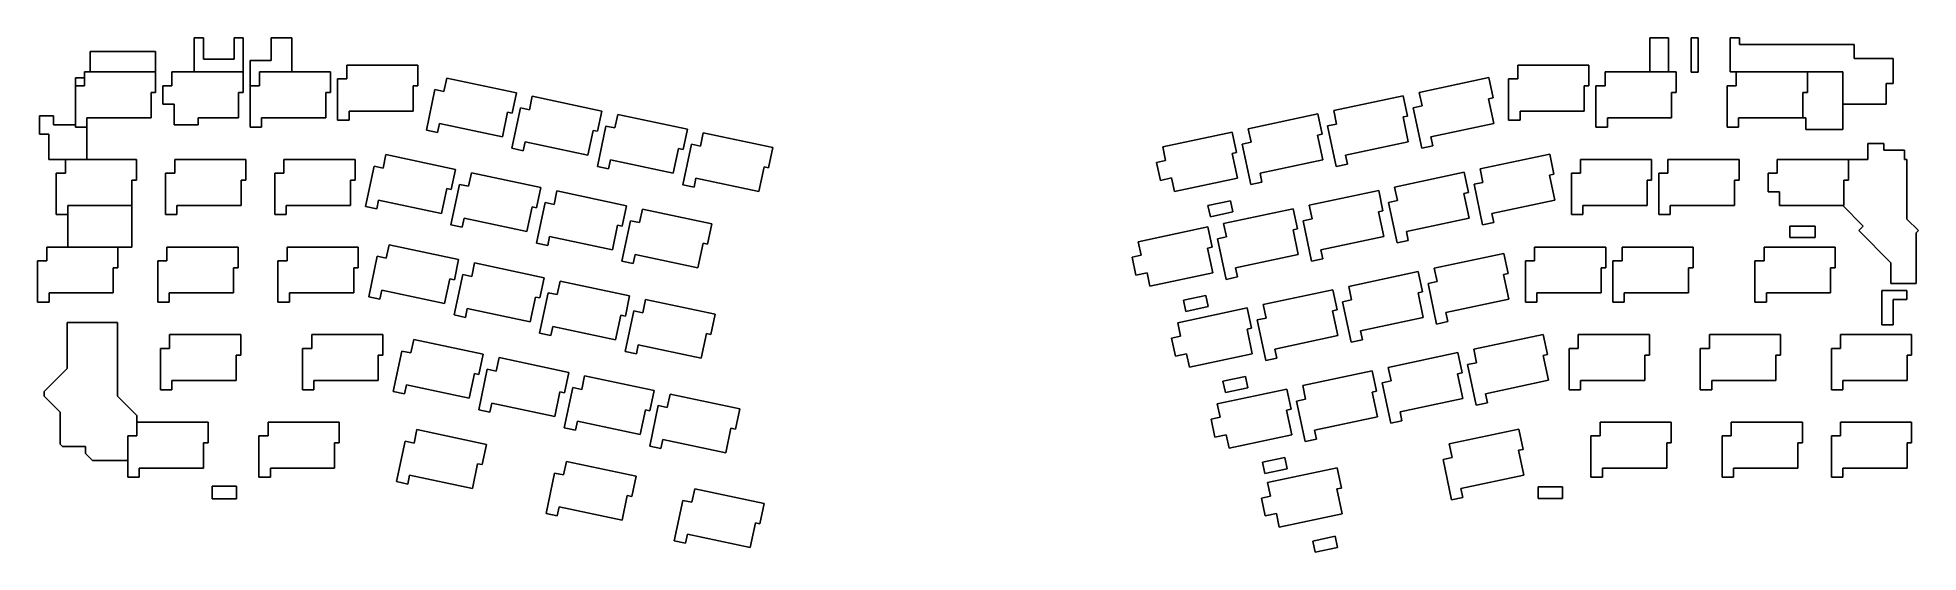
# Model space of a CAD drawing. Extents: x 16 to 426, y -127 to -15.
import ezdxf

# ---------------------------------------------------------------- set-up
doc = ezdxf.new("R2010")
doc.units = 0
doc.layers.add('BLACK', color=7, linetype='CONTINUOUS')

msp = doc.modelspace()

# ---------------------------------------------------------------- linework, layer by layer
at = {"layer": 'BLACK', "linetype": 'CONTINUOUS'}
for p, q in [((51.7, -15), (49.7, -15)), ((49.7, -15), (49.7, -22.47)), ((51.7, -19.7), (51.7, -15)), ((60.34, -15), (58.4, -15)), ((58.4, -15), (58.4, -19.7)), ((60.34, -22.47), (60.34, -15)), ((71, -15), (66.5, -15)), ((66.5, -20), (66.5, -15)), ((71, -22.47), (71, -15)), ((371, -15), (367, -15)), ((367, -22.47), (367, -15)), ((371, -22.47), (371, -15)), ((376, -15), (376, -22.5)), ((377.5, -15), (376, -15)), ((377.5, -22.5), (377.5, -15)), ((384.5, -15), (384.5, -22.47)), ((384.5, -15), (386.5, -15)), ((386.5, -15), (386.5, -16.5)), ((41.29, -18), (27, -18)), ((27, -18), (27, -22.47)), ((41.29, -22.47), (41.29, -18)), ((51.7, -19.7), (58.4, -19.7)), ((61.89, -25.47), (61.89, -20)), ((61.89, -20), (66.5, -20)), ((386.5, -16.5), (411.5, -16.5)), ((411.5, -16.5), (411.5, -19.5)), ((411.5, -19.5), (420, -19.5)), ((420, -19.5), (420, -25)), ((23.79, -23.75), (23.79, -25.47)), ((25.79, -23.75), (23.79, -23.75)), ((25.79, -22.47), (25.79, -25.47)), ((41.29, -22.47), (25.79, -22.47)), ((41.29, -26.97), (41.29, -22.47)), ((60.34, -22.47), (44.84, -22.47)), ((44.84, -22.47), (44.84, -25.47)), ((60.34, -26.97), (60.34, -22.47)), ((79.39, -22.47), (63.89, -22.47)), ((63.89, -22.47), (63.89, -25.47)), ((79.39, -26.97), (79.39, -22.47)), ((82.94, -23.9696), (80.94, -23.9696)), ((80.94, -23.9696), (80.94, -32.9696)), ((82.94, -20.9696), (82.94, -23.9696)), ((98.44, -20.9696), (82.94, -20.9696)), ((98.44, -25.4696), (98.44, -20.9696)), ((104.753, -23.7951), (104.13, -26.7295)), ((119.915, -27.0177), (104.753, -23.7951)), ((331.86, -23.6904), (316.699, -26.913)), ((332.796, -28.092), (331.86, -23.6904)), ((338.174, -23.9696), (336.174, -23.9696)), ((336.174, -23.9696), (336.174, -32.9696)), ((338.174, -20.9696), (338.174, -23.9696)), ((353.674, -20.9696), (338.174, -20.9696)), ((353.674, -25.4696), (353.674, -20.9696)), ((357.224, -22.47), (357.224, -25.47)), ((372.724, -22.47), (357.224, -22.47)), ((372.724, -26.97), (372.724, -22.47)), ((376, -22.5), (377.5, -22.5)), ((384.5, -22.47), (385.799, -22.47)), ((385.799, -22.47), (385.799, -25.47)), ((401.299, -22.47), (385.799, -22.47)), ((401.299, -22.47), (409, -22.47)), ((401.299, -26.97), (401.299, -22.47)), ((409, -35), (409, -22.47)), ((23.79, -25.47), (23.79, -34.47)), ((25.79, -25.47), (23.79, -25.47)), ((40.29, -26.97), (41.29, -26.97)), ((40.29, -32.47), (40.29, -26.97)), ((44.84, -25.47), (42.84, -25.47)), ((42.84, -25.47), (42.84, -29.47)), ((59.34, -32.47), (59.34, -26.97)), ((59.34, -26.97), (60.34, -26.97)), ((61.89, -25.47), (61.89, -34.47)), ((63.89, -25.47), (61.89, -25.47)), ((78.39, -26.97), (79.39, -26.97)), ((78.39, -32.47), (78.39, -26.97)), ((97.44, -25.4696), (98.44, -25.4696)), ((97.44, -30.9696), (97.44, -25.4696)), ((102.173, -26.3137), (100.302, -35.117)), ((104.13, -26.7295), (102.173, -26.3137)), ((118.979, -31.4193), (119.915, -27.0177)), ((123.387, -27.7558), (122.763, -30.6902)), ((138.548, -30.9784), (123.387, -27.7558)), ((313.226, -27.6511), (298.065, -30.8737)), ((314.162, -32.0528), (313.226, -27.6511)), ((316.699, -26.913), (317.323, -29.8474)), ((331.818, -28.2999), (332.796, -28.092)), ((332.961, -33.6798), (331.818, -28.2999)), ((352.674, -25.4696), (353.674, -25.4696)), ((352.674, -30.9696), (352.674, -25.4696)), ((355.224, -25.47), (355.224, -34.47)), ((357.224, -25.47), (355.224, -25.47)), ((371.724, -26.97), (372.724, -26.97)), ((371.724, -32.47), (371.724, -26.97)), ((383.799, -25.47), (383.799, -34.47)), ((385.799, -25.47), (383.799, -25.47)), ((400.299, -26.97), (401.299, -26.97)), ((400.299, -32.47), (400.299, -26.97)), ((420, -25), (418.5, -25)), ((418.5, -25), (418.5, -29.5)), ((16, -32), (19, -32)), ((16, -36), (16, -32)), ((19, -32), (19, -34)), ((26.29, -34.47), (26.29, -32.47)), ((26.29, -32.47), (40.29, -32.47)), ((42.84, -29.47), (45.34, -29.47)), ((45.34, -29.47), (45.34, -33.97)), ((50.59, -33.97), (50.59, -32.47)), ((59.34, -32.47), (50.59, -32.47)), ((64.39, -32.47), (78.39, -32.47)), ((64.39, -34.47), (64.39, -32.47)), ((83.44, -30.9696), (97.44, -30.9696)), ((83.44, -32.9696), (83.44, -30.9696)), ((116.857, -36.5912), (118.001, -31.2114)), ((118.001, -31.2114), (118.979, -31.4193)), ((120.807, -30.2744), (118.936, -39.0777)), ((122.763, -30.6902), (120.807, -30.2744)), ((137.613, -35.3801), (138.548, -30.9784)), ((142.021, -31.7165), (141.397, -34.6509)), ((157.182, -34.9391), (142.021, -31.7165)), ((294.593, -31.6118), (279.431, -34.8344)), ((295.528, -36.0135), (294.593, -31.6118)), ((298.065, -30.8737), (298.689, -33.8082)), ((313.184, -32.2607), (314.162, -32.0528)), ((314.327, -37.6405), (313.184, -32.2607)), ((317.323, -29.8474), (315.366, -30.2633)), ((315.366, -30.2633), (317.237, -39.0666)), ((338.674, -32.9696), (338.674, -30.9696)), ((338.674, -30.9696), (352.674, -30.9696)), ((357.724, -32.47), (371.724, -32.47)), ((357.724, -34.47), (357.724, -32.47)), ((386.299, -34.47), (386.299, -32.47)), ((386.299, -32.47), (400.299, -32.47)), ((400.299, -32.47), (401, -32.47)), ((401, -32.47), (401, -35)), ((418.5, -29.5), (409, -29.5)), ((18, -36), (16, -36)), ((18, -41.52), (18, -36)), ((19, -34), (23.79, -34)), ((23.79, -34.47), (26.29, -34.47)), ((26.29, -34.47), (26.29, -41.52)), ((45.34, -33.97), (50.59, -33.97)), ((61.89, -34.47), (64.39, -34.47)), ((80.94, -32.9696), (83.44, -32.9696)), ((100.302, -35.117), (102.747, -35.6368)), ((102.747, -35.6368), (103.163, -33.6805)), ((103.163, -33.6805), (116.857, -36.5912)), ((135.491, -40.552), (136.634, -35.1722)), ((136.634, -35.1722), (137.613, -35.3801)), ((139.441, -34.2351), (137.569, -43.0384)), ((141.397, -34.6509), (139.441, -34.2351)), ((156.246, -39.3408), (157.182, -34.9391)), ((160.654, -35.6772), (160.031, -38.6116)), ((175.816, -38.8998), (160.654, -35.6772)), ((275.959, -35.5725), (260.798, -38.7952)), ((276.895, -39.9742), (275.959, -35.5725)), ((279.431, -34.8344), (280.055, -37.7689)), ((294.55, -36.2214), (295.528, -36.0135)), ((295.694, -41.6012), (294.55, -36.2214)), ((298.689, -33.8082), (296.732, -34.224)), ((296.732, -34.224), (298.604, -43.0273)), ((319.267, -36.5905), (332.961, -33.6798)), ((319.683, -38.5468), (319.267, -36.5905)), ((336.174, -32.9696), (338.674, -32.9696)), ((355.224, -34.47), (357.724, -34.47)), ((383.799, -34.47), (386.299, -34.47)), ((401, -35), (409, -35)), ((91.4756, -40.4484), (90.8518, -43.3828)), ((106.637, -43.671), (91.4756, -40.4484)), ((118.936, -39.0777), (121.381, -39.5975)), ((121.381, -39.5975), (121.797, -37.6412)), ((121.797, -37.6412), (135.491, -40.552)), ((154.125, -44.5127), (155.268, -39.1329)), ((155.268, -39.1329), (156.246, -39.3408)), ((158.074, -38.1958), (156.203, -46.9992)), ((160.031, -38.6116), (158.074, -38.1958)), ((174.88, -43.3015), (175.816, -38.8998)), ((260.798, -38.7952), (261.421, -41.7296)), ((275.916, -40.1821), (276.895, -39.9742)), ((277.06, -45.5619), (275.916, -40.1821)), ((280.055, -37.7689), (278.099, -38.1847)), ((278.099, -38.1847), (279.97, -46.988)), ((300.633, -40.5512), (314.327, -37.6405)), ((301.049, -42.5075), (300.633, -40.5512)), ((317.237, -39.0666), (319.683, -38.5468)), ((345.138, -40.3438), (329.976, -43.5664)), ((346.073, -44.7454), (345.138, -40.3438)), ((414.5, -38), (418, -38)), ((414.5, -41.52), (414.5, -38)), ((418, -38), (418, -39.5)), ((418, -39.5), (422.5, -39.5)), ((422.5, -39.5), (422.5, -41.5)), ((21.6275, -41.52), (18, -41.52)), ((21.6275, -44.52), (19.6275, -44.52)), ((19.6275, -44.52), (19.6275, -53.52)), ((37.1275, -41.52), (21.6275, -41.52)), ((21.6275, -41.52), (21.6275, -44.52)), ((37.1275, -46.02), (37.1275, -41.52)), ((45.44, -44.52), (43.44, -44.52)), ((43.44, -44.52), (43.44, -53.52)), ((60.94, -41.52), (45.44, -41.52)), ((45.44, -41.52), (45.44, -44.52)), ((60.94, -46.02), (60.94, -41.52)), ((67.25, -44.52), (67.25, -53.52)), ((69.25, -44.52), (67.25, -44.52)), ((69.25, -41.52), (69.25, -44.52)), ((84.75, -41.52), (69.25, -41.52)), ((84.75, -46.02), (84.75, -41.52)), ((88.8956, -42.967), (87.0243, -51.7703)), ((90.8518, -43.3828), (88.8956, -42.967)), ((105.701, -48.0727), (106.637, -43.671)), ((110.109, -44.4091), (109.486, -47.3436)), ((125.271, -47.6318), (110.109, -44.4091)), ((137.569, -43.0384), (140.015, -43.5582)), ((140.015, -43.5582), (140.431, -41.6019)), ((140.431, -41.6019), (154.125, -44.5127)), ((172.758, -48.4734), (173.902, -43.0936)), ((173.902, -43.0936), (174.88, -43.3015)), ((261.421, -41.7296), (259.465, -42.1454)), ((259.465, -42.1454), (260.297, -46.058)), ((282, -44.512), (295.694, -41.6012)), ((282.415, -46.4683), (282, -44.512)), ((298.604, -43.0273), (301.049, -42.5075)), ((326.504, -44.3045), (311.343, -47.5271)), ((327.439, -48.7061), (326.504, -44.3045)), ((329.976, -43.5664), (330.6, -46.5008)), ((345.095, -44.9533), (346.073, -44.7454)), ((346.239, -50.3331), (345.095, -44.9533)), ((349.864, -44.52), (349.864, -53.52)), ((351.864, -44.52), (349.864, -44.52)), ((351.864, -41.52), (351.864, -44.52)), ((367.364, -41.52), (351.864, -41.52)), ((367.364, -46.02), (367.364, -41.52)), ((370.914, -44.52), (368.914, -44.52)), ((368.914, -44.52), (368.914, -53.52)), ((370.914, -41.52), (370.914, -44.52)), ((386.414, -41.52), (370.914, -41.52)), ((386.414, -46.02), (386.414, -41.52)), ((394.734, -44.52), (392.734, -44.52)), ((392.734, -44.52), (392.734, -48.52)), ((410.234, -41.52), (394.734, -41.52)), ((394.734, -41.52), (394.734, -44.52)), ((410.234, -41.52), (414.5, -41.52)), ((410.234, -46.02), (410.234, -41.52)), ((422.5, -41.5), (423, -41.5)), ((423, -41.5), (423, -54.5)), ((36.1275, -51.52), (36.1275, -46.02)), ((36.1275, -46.02), (37.1275, -46.02)), ((59.94, -51.52), (59.94, -46.02)), ((59.94, -46.02), (60.94, -46.02)), ((83.75, -51.52), (83.75, -46.02)), ((83.75, -46.02), (84.75, -46.02)), ((103.58, -53.2446), (104.723, -47.8648)), ((104.723, -47.8648), (105.701, -48.0727)), ((107.529, -46.9277), (105.658, -55.7311)), ((109.486, -47.3436), (107.529, -46.9277)), ((124.335, -52.0334), (125.271, -47.6318)), ((128.743, -48.3698), (128.119, -51.3043)), ((143.904, -51.5925), (128.743, -48.3698)), ((156.203, -46.9992), (158.649, -47.5189)), ((158.649, -47.5189), (159.064, -45.5626)), ((159.064, -45.5626), (172.758, -48.4734)), ((260.297, -46.058), (262.742, -45.5382)), ((262.742, -45.5382), (263.366, -48.4727)), ((263.366, -48.4727), (277.06, -45.5619)), ((279.97, -46.988), (282.415, -46.4683)), ((307.87, -48.2652), (292.709, -51.4878)), ((308.806, -52.6669), (307.87, -48.2652)), ((311.343, -47.5271), (311.966, -50.4615)), ((326.461, -48.914), (327.439, -48.7061)), ((327.605, -54.2939), (326.461, -48.914)), ((330.6, -46.5008), (328.644, -46.9167)), ((328.644, -46.9167), (330.515, -55.72)), ((366.364, -51.52), (366.364, -46.02)), ((366.364, -46.02), (367.364, -46.02)), ((385.414, -51.52), (385.414, -46.02)), ((385.414, -46.02), (386.414, -46.02)), ((392.734, -48.52), (395.234, -48.52)), ((395.234, -48.52), (395.234, -51.52)), ((409.234, -51.52), (409.234, -46.02)), ((409.234, -46.02), (410.234, -46.02)), ((22.1275, -51.52), (36.1275, -51.52)), ((22.1275, -53.52), (22.1275, -51.52)), ((36.1275, -51.52), (36.1275, -60.57)), ((45.94, -51.52), (59.94, -51.52)), ((45.94, -53.52), (45.94, -51.52)), ((69.75, -51.52), (83.75, -51.52)), ((69.75, -53.52), (69.75, -51.52)), ((87.0243, -51.7703), (89.4697, -52.2901)), ((89.4697, -52.2901), (89.8855, -50.3338)), ((89.8855, -50.3338), (103.58, -53.2446)), ((122.213, -57.2053), (123.357, -51.8255)), ((123.357, -51.8255), (124.335, -52.0334)), ((126.163, -50.8885), (124.292, -59.6918)), ((128.119, -51.3043), (126.163, -50.8885)), ((142.969, -55.9941), (143.904, -51.5925)), ((147.377, -52.3306), (146.753, -55.265)), ((162.538, -55.5532), (147.377, -52.3306)), ((270.659, -51.5229), (275.55, -50.4834)), ((271.179, -53.9683), (270.659, -51.5229)), ((276.07, -52.9287), (271.179, -53.9683)), ((289.236, -52.2259), (274.075, -55.4485)), ((275.55, -50.4834), (276.07, -52.9287)), ((290.172, -56.6276), (289.236, -52.2259)), ((292.709, -51.4878), (293.333, -54.4223)), ((307.828, -52.8748), (308.806, -52.6669)), ((308.971, -58.2546), (307.828, -52.8748)), ((311.966, -50.4615), (310.01, -50.8774)), ((310.01, -50.8774), (311.881, -59.6807)), ((332.544, -53.2439), (346.239, -50.3331)), ((332.96, -55.2002), (332.544, -53.2439)), ((352.364, -53.52), (352.364, -51.52)), ((352.364, -51.52), (366.364, -51.52)), ((371.414, -51.52), (385.414, -51.52)), ((371.414, -53.52), (371.414, -51.52)), ((395.234, -51.52), (409.234, -51.52)), ((413.5, -56), (409.02, -51.52)), ((19.6275, -53.52), (22.1275, -53.52)), ((22.1275, -53.52), (22.1275, -60.57)), ((43.44, -53.52), (45.94, -53.52)), ((67.25, -53.52), (69.75, -53.52)), ((105.658, -55.7311), (108.103, -56.2508)), ((108.103, -56.2508), (108.519, -54.2946)), ((108.519, -54.2946), (122.213, -57.2053)), ((140.847, -61.166), (141.991, -55.7862)), ((141.991, -55.7862), (142.969, -55.9941)), ((144.797, -54.8492), (142.925, -63.6525)), ((146.753, -55.265), (144.797, -54.8492)), ((161.602, -59.9549), (162.538, -55.5532)), ((270.603, -56.1866), (255.441, -59.4093)), ((271.538, -60.5883), (270.603, -56.1866)), ((274.075, -55.4485), (274.699, -58.383)), ((289.194, -56.8355), (290.172, -56.6276)), ((290.337, -62.2153), (289.194, -56.8355)), ((293.333, -54.4223), (291.376, -54.8381)), ((291.376, -54.8381), (293.247, -63.6414)), ((313.911, -57.2046), (327.605, -54.2939)), ((314.327, -59.1609), (313.911, -57.2046)), ((330.515, -55.72), (332.96, -55.2002)), ((349.864, -53.52), (352.364, -53.52)), ((368.914, -53.52), (371.414, -53.52)), ((403, -56), (397.5, -56)), ((397.5, -56), (397.5, -58.5)), ((403, -58.5), (403, -56)), ((412.5, -57), (413.5, -56)), ((419.5, -64), (412.5, -57)), ((423, -54.5), (425.5, -57)), ((425.5, -57), (425, -57.5)), ((33.0625, -60.57), (17.5625, -60.57)), ((17.5625, -60.57), (17.5625, -63.57)), ((33.0625, -60.57), (36.1275, -60.57)), ((33.0625, -65.07), (33.0625, -60.57)), ((59.2562, -60.57), (43.7563, -60.57)), ((43.7563, -60.57), (43.7563, -63.57)), ((59.2562, -65.07), (59.2562, -60.57)), ((69.95, -60.57), (69.95, -63.57)), ((85.45, -60.57), (69.95, -60.57)), ((85.45, -65.07), (85.45, -60.57)), ((92.1732, -60.0723), (91.5495, -63.0067)), ((107.335, -63.2949), (92.1732, -60.0723)), ((124.292, -59.6918), (126.737, -60.2116)), ((126.737, -60.2116), (127.153, -58.2553)), ((127.153, -58.2553), (140.847, -61.166)), ((159.481, -65.1268), (160.624, -59.747)), ((160.624, -59.747), (161.602, -59.9549)), ((255.441, -59.4093), (256.065, -62.3437)), ((270.56, -60.7962), (271.538, -60.5883)), ((271.704, -66.176), (270.56, -60.7962)), ((274.699, -58.383), (272.743, -58.7988)), ((272.743, -58.7988), (274.614, -67.6021)), ((295.277, -61.1653), (308.971, -58.2546)), ((295.693, -63.1216), (295.277, -61.1653)), ((311.881, -59.6807), (314.327, -59.1609)), ((357.354, -60.57), (341.854, -60.57)), ((341.854, -60.57), (341.854, -63.57)), ((357.354, -65.07), (357.354, -60.57)), ((376.404, -60.57), (360.904, -60.57)), ((360.904, -60.57), (360.904, -63.57)), ((376.404, -65.07), (376.404, -60.57)), ((391.86, -60.57), (391.86, -63.57)), ((407.36, -60.57), (391.86, -60.57)), ((397.5, -58.5), (403, -58.5)), ((407.36, -65.07), (407.36, -60.57)), ((425, -57.5), (425, -68.5)), ((15.5625, -63.57), (15.5625, -72.57)), ((17.5625, -63.57), (15.5625, -63.57)), ((32.0625, -70.57), (32.0625, -65.07)), ((32.0625, -65.07), (33.0625, -65.07)), ((41.7563, -63.57), (41.7563, -72.57)), ((43.7563, -63.57), (41.7563, -63.57)), ((58.2562, -70.57), (58.2562, -65.07)), ((58.2562, -65.07), (59.2562, -65.07)), ((69.95, -63.57), (67.95, -63.57)), ((67.95, -63.57), (67.95, -72.57)), ((84.45, -65.07), (85.45, -65.07)), ((84.45, -70.57), (84.45, -65.07)), ((89.5932, -62.5909), (87.722, -71.3942)), ((91.5495, -63.0067), (89.5932, -62.5909)), ((106.399, -67.6966), (107.335, -63.2949)), ((110.807, -64.033), (110.183, -66.9675)), ((125.968, -67.2556), (110.807, -64.033)), ((142.925, -63.6525), (145.371, -64.1723)), ((145.371, -64.1723), (145.787, -62.216)), ((145.787, -62.216), (159.481, -65.1268)), ((256.065, -62.3437), (254.109, -62.7595)), ((254.109, -62.7595), (254.94, -66.6721)), ((276.643, -65.1261), (290.337, -62.2153)), ((277.059, -67.0824), (276.643, -65.1261)), ((293.247, -63.6414), (295.693, -63.1216)), ((335.123, -61.948), (319.962, -65.1707)), ((319.962, -65.1707), (320.585, -68.1051)), ((336.059, -66.3497), (335.123, -61.948)), ((339.854, -63.57), (339.854, -72.57)), ((341.854, -63.57), (339.854, -63.57)), ((356.354, -65.07), (357.354, -65.07)), ((356.354, -70.57), (356.354, -65.07)), ((358.904, -63.57), (358.904, -72.57)), ((360.904, -63.57), (358.904, -63.57)), ((375.404, -70.57), (375.404, -65.07)), ((375.404, -65.07), (376.404, -65.07)), ((389.86, -63.57), (389.86, -72.57)), ((391.86, -63.57), (389.86, -63.57)), ((406.36, -70.57), (406.36, -65.07)), ((406.36, -65.07), (407.36, -65.07)), ((419.5, -68.5), (419.5, -64)), ((104.277, -72.8685), (105.421, -67.4887)), ((105.421, -67.4887), (106.399, -67.6966)), ((108.227, -66.5516), (106.356, -75.355)), ((110.183, -66.9675), (108.227, -66.5516)), ((125.033, -71.6573), (125.968, -67.2556)), ((129.441, -67.9937), (128.817, -70.9282)), ((144.602, -71.2164), (129.441, -67.9937)), ((254.94, -66.6721), (257.386, -66.1523)), ((257.386, -66.1523), (258.01, -69.0868)), ((258.01, -69.0868), (271.704, -66.176)), ((274.614, -67.6021), (277.059, -67.0824)), ((316.489, -65.9087), (301.328, -69.1314)), ((301.328, -69.1314), (301.952, -72.0658)), ((317.425, -70.3104), (316.489, -65.9087)), ((320.585, -68.1051), (318.629, -68.5209)), ((318.629, -68.5209), (320.5, -77.3242)), ((335.08, -66.5576), (336.059, -66.3497)), ((336.224, -71.9374), (335.08, -66.5576)), ((425, -68.5), (419.5, -68.5)), ((15.5625, -72.57), (18.0625, -72.57)), ((18.0625, -72.57), (18.0625, -70.57)), ((18.0625, -70.57), (32.0625, -70.57)), ((41.7563, -72.57), (44.2563, -72.57)), ((44.2563, -72.57), (44.2563, -70.57)), ((44.2563, -70.57), (58.2562, -70.57)), ((67.95, -72.57), (70.45, -72.57)), ((70.45, -72.57), (70.45, -70.57)), ((70.45, -70.57), (84.45, -70.57)), ((87.722, -71.3942), (90.1674, -71.914)), ((90.1674, -71.914), (90.5832, -69.9577)), ((90.5832, -69.9577), (104.277, -72.8685)), ((122.911, -76.8292), (124.054, -71.4494)), ((124.054, -71.4494), (125.033, -71.6573)), ((126.861, -70.5124), (124.989, -79.3157)), ((128.817, -70.9282), (126.861, -70.5124)), ((143.666, -75.618), (144.602, -71.2164)), ((148.074, -71.9545), (147.451, -74.8889)), ((163.236, -75.1771), (148.074, -71.9545)), ((265.303, -72.137), (270.194, -71.0975)), ((265.823, -74.5824), (265.303, -72.137)), ((270.714, -73.5428), (265.823, -74.5824)), ((270.194, -71.0975), (270.714, -73.5428)), ((297.856, -69.8695), (282.694, -73.0921)), ((282.694, -73.0921), (283.318, -76.0265)), ((298.791, -74.2711), (297.856, -69.8695)), ((301.952, -72.0658), (299.995, -72.4816)), ((299.995, -72.4816), (301.867, -81.285)), ((316.447, -70.5183), (317.425, -70.3104)), ((317.59, -75.8981), (316.447, -70.5183)), ((322.53, -74.8482), (336.224, -71.9374)), ((339.854, -72.57), (342.354, -72.57)), ((342.354, -72.57), (342.354, -70.57)), ((342.354, -70.57), (356.354, -70.57)), ((358.904, -72.57), (361.404, -72.57)), ((361.404, -72.57), (361.404, -70.57)), ((361.404, -70.57), (375.404, -70.57)), ((389.86, -72.57), (392.36, -72.57)), ((392.36, -70.57), (406.36, -70.57)), ((392.36, -72.57), (392.36, -70.57)), ((423, -70), (417.5, -70)), ((417.5, -70), (417.5, -77.5)), ((420, -77.5), (420, -72)), ((420, -72), (423, -72)), ((423, -72), (423, -70)), ((22, -77), (33, -77)), ((22, -87), (22, -77)), ((33, -77), (33, -93)), ((106.356, -75.355), (108.801, -75.8747)), ((108.801, -75.8747), (109.217, -73.9184)), ((109.217, -73.9184), (122.911, -76.8292)), ((127.435, -79.8355), (127.851, -77.8792)), ((127.851, -77.8792), (141.545, -80.7899)), ((141.545, -80.7899), (142.688, -75.4101)), ((142.688, -75.4101), (143.666, -75.618)), ((145.494, -74.4731), (143.623, -83.2764)), ((147.451, -74.8889), (145.494, -74.4731)), ((162.3, -79.5788), (163.236, -75.1771)), ((279.222, -73.8302), (264.061, -77.0528)), ((264.061, -77.0528), (264.684, -79.9872)), ((280.157, -78.2318), (279.222, -73.8302)), ((283.318, -76.0265), (281.362, -76.4424)), ((281.362, -76.4424), (283.233, -85.2457)), ((297.813, -74.479), (298.791, -74.2711)), ((298.956, -79.8588), (297.813, -74.479)), ((303.896, -78.8089), (317.59, -75.8981)), ((320.5, -77.3242), (322.946, -76.8045)), ((322.946, -76.8045), (322.53, -74.8482)), ((417.5, -77.5), (420, -77.5)), ((44.3438, -79.62), (44.3438, -82.62)), ((59.8438, -79.62), (44.3438, -79.62)), ((59.8438, -84.12), (59.8438, -79.62)), ((90.8, -79.62), (75.3, -79.62)), ((75.3, -79.62), (75.3, -82.62)), ((90.8, -84.12), (90.8, -79.62)), ((97.5293, -80.6864), (96.9056, -83.6208)), ((112.691, -83.909), (97.5293, -80.6864)), ((124.989, -79.3157), (127.435, -79.8355)), ((146.069, -83.7962), (146.484, -81.8399)), ((146.484, -81.8399), (160.178, -84.7507)), ((160.178, -84.7507), (161.322, -79.3709)), ((161.322, -79.3709), (162.3, -79.5788)), ((264.684, -79.9872), (262.728, -80.4031)), ((262.728, -80.4031), (263.56, -84.3157)), ((279.179, -78.4397), (280.157, -78.2318)), ((280.323, -83.8196), (279.179, -78.4397)), ((285.262, -82.7696), (298.956, -79.8588)), ((301.867, -81.285), (304.312, -80.7652)), ((304.312, -80.7652), (303.896, -78.8089)), ((343.742, -79.5916), (328.581, -82.8142)), ((344.678, -83.9932), (343.742, -79.5916)), ((366.879, -79.62), (351.379, -79.62)), ((351.379, -79.62), (351.379, -82.62)), ((366.879, -84.12), (366.879, -79.62)), ((379.954, -79.62), (379.954, -82.62)), ((395.454, -79.62), (379.954, -79.62)), ((395.454, -84.12), (395.454, -79.62)), ((408.529, -79.62), (408.529, -82.62)), ((424.029, -79.62), (408.529, -79.62)), ((424.029, -84.12), (424.029, -79.62)), ((42.3438, -82.62), (42.3438, -91.62)), ((44.3438, -82.62), (42.3438, -82.62)), ((58.8438, -89.62), (58.8438, -84.12)), ((58.8438, -84.12), (59.8438, -84.12)), ((73.3, -82.62), (73.3, -91.62)), ((75.3, -82.62), (73.3, -82.62)), ((89.8, -84.12), (90.8, -84.12)), ((89.8, -89.62), (89.8, -84.12)), ((94.9493, -83.205), (93.0781, -92.0083)), ((96.9056, -83.6208), (94.9493, -83.205)), ((111.755, -88.3107), (112.691, -83.909)), ((116.163, -84.6471), (115.539, -87.5815)), ((131.324, -87.8697), (116.163, -84.6471)), ((143.623, -83.2764), (146.069, -83.7962)), ((263.56, -84.3157), (266.005, -83.7959)), ((266.005, -83.7959), (266.629, -86.7303)), ((266.629, -86.7303), (280.323, -83.8196)), ((283.233, -85.2457), (285.678, -84.7259)), ((285.678, -84.7259), (285.262, -82.7696)), ((325.108, -83.5523), (309.947, -86.7749)), ((326.044, -87.954), (325.108, -83.5523)), ((329.205, -85.7487), (327.248, -86.1645)), ((328.581, -82.8142), (329.205, -85.7487)), ((343.7, -84.2012), (344.678, -83.9932)), ((344.843, -89.581), (343.7, -84.2012)), ((351.379, -82.62), (349.379, -82.62)), ((349.379, -82.62), (349.379, -91.62)), ((365.879, -89.62), (365.879, -84.12)), ((365.879, -84.12), (366.879, -84.12)), ((377.954, -82.62), (377.954, -91.62)), ((379.954, -82.62), (377.954, -82.62)), ((394.454, -84.12), (395.454, -84.12)), ((394.454, -89.62), (394.454, -84.12)), ((406.529, -82.62), (406.529, -91.62)), ((408.529, -82.62), (406.529, -82.62)), ((423.029, -89.62), (423.029, -84.12)), ((423.029, -84.12), (424.029, -84.12)), ((17, -92), (22, -87)), ((44.8438, -89.62), (58.8438, -89.62)), ((44.8438, -91.62), (44.8438, -89.62)), ((75.8, -91.62), (75.8, -89.62)), ((75.8, -89.62), (89.8, -89.62)), ((109.633, -93.4826), (110.777, -88.1027)), ((110.777, -88.1027), (111.755, -88.3107)), ((113.583, -87.1657), (111.712, -95.969)), ((115.539, -87.5815), (113.583, -87.1657)), ((130.389, -92.2714), (131.324, -87.8697)), ((134.797, -88.6078), (134.173, -91.5423)), ((149.958, -91.8304), (134.797, -88.6078)), ((273.922, -89.7806), (278.813, -88.741)), ((274.442, -92.2259), (273.922, -89.7806)), ((278.813, -88.741), (279.333, -91.1864)), ((306.475, -87.513), (291.313, -90.7356)), ((307.41, -91.9147), (306.475, -87.513)), ((310.571, -89.7094), (308.615, -90.1252)), ((308.615, -90.1252), (310.486, -98.9285)), ((309.947, -86.7749), (310.571, -89.7094)), ((325.066, -88.1619), (326.044, -87.954)), ((326.209, -93.5417), (325.066, -88.1619)), ((327.248, -86.1645), (329.119, -94.9678)), ((331.149, -92.4917), (344.843, -89.581)), ((351.879, -91.62), (351.879, -89.62)), ((351.879, -89.62), (365.879, -89.62)), ((380.454, -91.62), (380.454, -89.62)), ((380.454, -89.62), (394.454, -89.62)), ((409.029, -91.62), (409.029, -89.62)), ((409.029, -89.62), (423.029, -89.62)), ((17, -93), (17, -92)), ((20.5, -96.5), (17, -93)), ((33, -93), (37.2125, -97.2125)), ((42.3438, -91.62), (44.8438, -91.62)), ((73.3, -91.62), (75.8, -91.62)), ((93.0781, -92.0083), (95.5235, -92.5281)), ((95.5235, -92.5281), (95.9393, -90.5718)), ((95.9393, -90.5718), (109.633, -93.4826)), ((128.267, -97.4433), (129.411, -92.0635)), ((129.411, -92.0635), (130.389, -92.2714)), ((132.217, -91.1264), (130.346, -99.9298)), ((134.173, -91.5423), (132.217, -91.1264)), ((149.022, -96.2321), (149.958, -91.8304)), ((153.43, -92.5685), (152.807, -95.503)), ((168.592, -95.7912), (153.43, -92.5685)), ((287.841, -91.4737), (272.68, -94.6964)), ((279.333, -91.1864), (274.442, -92.2259)), ((288.777, -95.8754), (287.841, -91.4737)), ((291.937, -93.6701), (289.981, -94.0859)), ((289.981, -94.0859), (291.852, -102.889)), ((291.313, -90.7356), (291.937, -93.6701)), ((306.432, -92.1226), (307.41, -91.9147)), ((307.576, -97.5024), (306.432, -92.1226)), ((312.515, -96.4524), (326.209, -93.5417)), ((331.565, -94.448), (331.149, -92.4917)), ((349.379, -91.62), (351.879, -91.62)), ((377.954, -91.62), (380.454, -91.62)), ((406.529, -91.62), (409.029, -91.62)), ((20.5, -103.5), (20.5, -96.5)), ((37.2125, -98.67), (37.2125, -97.2125)), ((111.712, -95.969), (114.157, -96.4888)), ((114.157, -96.4888), (114.573, -94.5325)), ((114.573, -94.5325), (128.267, -97.4433)), ((146.901, -101.404), (148.044, -96.0242)), ((148.044, -96.0242), (149.022, -96.2321)), ((150.85, -95.0872), (148.979, -103.89)), ((152.807, -95.503), (150.85, -95.0872)), ((167.656, -100.193), (168.592, -95.7912)), ((273.303, -97.6308), (271.347, -98.0466)), ((271.347, -98.0466), (272.179, -101.959)), ((272.68, -94.6964), (273.303, -97.6308)), ((287.798, -96.0833), (288.777, -95.8754)), ((288.942, -101.463), (287.798, -96.0833)), ((293.882, -100.413), (307.576, -97.5024)), ((312.931, -98.4087), (312.515, -96.4524)), ((329.119, -94.9678), (331.565, -94.448)), ((35.2125, -101.67), (35.2125, -110.67)), ((37.2125, -101.67), (35.2125, -101.67)), ((52.7125, -98.67), (37.2125, -98.67)), ((37.2125, -98.67), (37.2125, -101.67)), ((52.7125, -103.17), (52.7125, -98.67)), ((65.7875, -101.67), (63.7875, -101.67)), ((63.7875, -101.67), (63.7875, -110.67)), ((81.2875, -98.67), (65.7875, -98.67)), ((65.7875, -98.67), (65.7875, -101.67)), ((81.2875, -103.17), (81.2875, -98.67)), ((98.227, -100.31), (97.6033, -103.245)), ((113.388, -103.533), (98.227, -100.31)), ((130.346, -99.9298), (132.791, -100.45)), ((132.791, -100.45), (133.207, -98.4932)), ((133.207, -98.4932), (146.901, -101.404)), ((151.425, -104.41), (151.84, -102.454)), ((151.84, -102.454), (165.534, -105.365)), ((165.534, -105.365), (166.678, -99.9849)), ((166.678, -99.9849), (167.656, -100.193)), ((272.179, -101.959), (274.624, -101.439)), ((274.624, -101.439), (275.248, -104.374)), ((275.248, -104.374), (288.942, -101.463)), ((291.852, -102.889), (294.297, -102.369)), ((294.297, -102.369), (293.882, -100.413)), ((310.486, -98.9285), (312.931, -98.4087)), ((338.386, -100.206), (323.225, -103.428)), ((339.322, -104.607), (338.386, -100.206)), ((354.142, -101.67), (354.142, -110.67)), ((356.142, -101.67), (354.142, -101.67)), ((356.142, -98.67), (356.142, -101.67)), ((371.642, -98.67), (356.142, -98.67)), ((371.642, -103.17), (371.642, -98.67)), ((382.717, -101.67), (382.717, -110.67)), ((384.717, -101.67), (382.717, -101.67)), ((384.717, -98.67), (384.717, -101.67)), ((400.217, -98.67), (384.717, -98.67)), ((400.217, -103.17), (400.217, -98.67)), ((408.529, -101.67), (406.529, -101.67)), ((406.529, -101.67), (406.529, -110.67)), ((408.529, -98.67), (408.529, -101.67)), ((424.029, -98.67), (408.529, -98.67)), ((424.029, -103.17), (424.029, -98.67)), ((20.5, -103.5), (21, -104)), ((26, -104), (21, -104)), ((26, -105.5), (26, -104)), ((26, -105.5), (27.5, -107)), ((51.7125, -108.67), (51.7125, -103.17)), ((51.7125, -103.17), (52.7125, -103.17)), ((80.2875, -108.67), (80.2875, -103.17)), ((80.2875, -103.17), (81.2875, -103.17)), ((95.647, -102.829), (93.7758, -111.632)), ((97.6033, -103.245), (95.647, -102.829)), ((112.453, -107.935), (113.388, -103.533)), ((148.979, -103.89), (151.425, -104.41)), ((282.541, -107.424), (287.432, -106.385)), ((287.432, -106.385), (287.952, -108.83)), ((323.848, -106.363), (321.892, -106.779)), ((323.225, -103.428), (323.848, -106.363)), ((338.343, -104.815), (339.322, -104.607)), ((339.487, -110.195), (338.343, -104.815)), ((370.642, -103.17), (371.642, -103.17)), ((370.642, -108.67), (370.642, -103.17)), ((399.217, -108.67), (399.217, -103.17)), ((399.217, -103.17), (400.217, -103.17)), ((423.029, -103.17), (424.029, -103.17)), ((423.029, -108.67), (423.029, -103.17)), ((35.2125, -107), (27.5, -107)), ((35.2125, -110.67), (37.7125, -110.67)), ((37.7125, -110.67), (37.7125, -108.67)), ((37.7125, -108.67), (51.7125, -108.67)), ((63.7875, -110.67), (66.2875, -110.67)), ((66.2875, -108.67), (80.2875, -108.67)), ((66.2875, -110.67), (66.2875, -108.67)), ((96.2212, -112.152), (96.637, -110.196)), ((96.637, -110.196), (110.331, -113.106)), ((110.331, -113.106), (111.475, -107.727)), ((111.475, -107.727), (112.453, -107.935)), ((128.256, -109.76), (126.385, -118.563)), ((130.212, -110.176), (128.256, -109.76)), ((130.836, -107.241), (130.212, -110.176)), ((145.997, -110.464), (130.836, -107.241)), ((145.062, -114.866), (145.997, -110.464)), ((283.061, -109.869), (282.541, -107.424)), ((287.952, -108.83), (283.061, -109.869)), ((298.789, -108.622), (283.628, -111.845)), ((299.725, -113.024), (298.789, -108.622)), ((321.892, -106.779), (323.763, -115.582)), ((325.793, -113.106), (339.487, -110.195)), ((354.142, -110.67), (356.642, -110.67)), ((356.642, -110.67), (356.642, -108.67)), ((356.642, -108.67), (370.642, -108.67)), ((382.717, -110.67), (385.217, -110.67)), ((385.217, -110.67), (385.217, -108.67)), ((385.217, -108.67), (399.217, -108.67)), ((406.529, -110.67), (409.029, -110.67)), ((409.029, -110.67), (409.029, -108.67)), ((409.029, -108.67), (423.029, -108.67)), ((58.9, -112.6), (53.6, -112.6)), ((53.6, -112.6), (53.6, -115.4)), ((58.9, -115.4), (58.9, -112.6)), ((93.7758, -111.632), (96.2212, -112.152)), ((142.94, -120.038), (144.084, -114.658)), ((144.084, -114.658), (145.062, -114.866)), ((158.787, -113.183), (158.163, -116.117)), ((173.948, -116.405), (158.787, -113.183)), ((284.252, -114.779), (282.295, -115.195)), ((283.628, -111.845), (284.252, -114.779)), ((298.747, -113.232), (299.725, -113.024)), ((299.89, -118.612), (298.747, -113.232)), ((326.209, -115.062), (325.793, -113.106)), ((347.9, -112.75), (342.6, -112.75)), ((342.6, -112.75), (342.6, -115.3)), ((347.9, -115.3), (347.9, -112.75)), ((53.6, -115.4), (58.9, -115.4)), ((126.385, -118.563), (128.83, -119.083)), ((128.83, -119.083), (129.246, -117.127)), ((129.246, -117.127), (142.94, -120.038)), ((156.207, -115.701), (154.335, -124.505)), ((158.163, -116.117), (156.207, -115.701)), ((173.012, -120.807), (173.948, -116.405)), ((282.295, -115.195), (283.127, -119.108)), ((283.127, -119.108), (285.572, -118.588)), ((285.572, -118.588), (286.196, -121.522)), ((286.196, -121.522), (299.89, -118.612)), ((323.763, -115.582), (326.209, -115.062)), ((342.6, -115.3), (347.9, -115.3)), ((170.891, -125.979), (172.034, -120.599)), ((172.034, -120.599), (173.012, -120.807)), ((154.335, -124.505), (156.781, -125.024)), ((156.781, -125.024), (157.197, -123.068)), ((157.197, -123.068), (170.891, -125.979)), ((293.49, -124.573), (298.381, -123.533)), ((294.01, -127.018), (293.49, -124.573)), ((298.9, -125.978), (294.01, -127.018)), ((298.381, -123.533), (298.9, -125.978))]:
    msp.add_line(p, q, dxfattribs=at)

doc.saveas('drawing.dxf')
